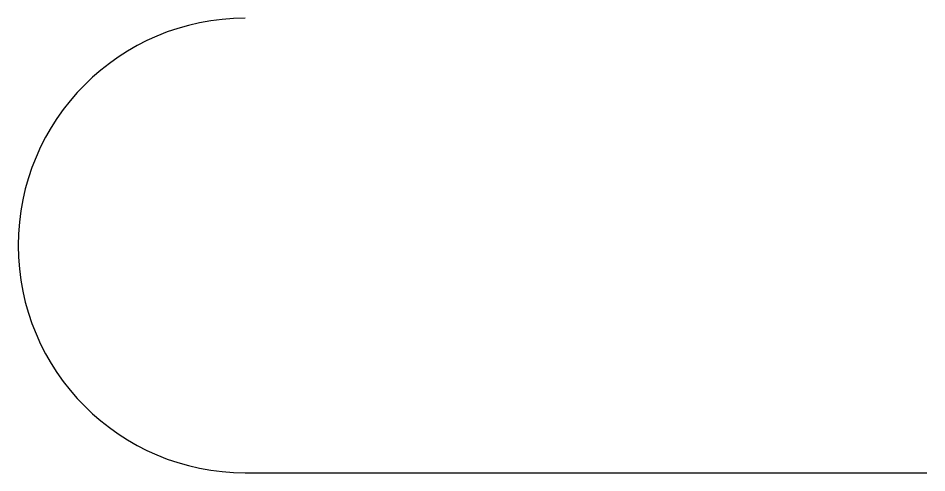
# Model space of a CAD drawing. Header units: centimetres. Extents: x 12840.47 to 12845.47, y 13762.88 to 13765.38.
import ezdxf

# ---------------------------------------------------------------- set-up
doc = ezdxf.new("R2010")
doc.units = ezdxf.units.CM
doc.header["$LTSCALE"] = 15
doc.header["$MEASUREMENT"] = 0
doc.layers.add('3', color=3, linetype='Continuous')

msp = doc.modelspace()

# ---------------------------------------------------------------- linework, layer by layer
at = {"layer": '3'}
msp.add_lwpolyline([(12841.7165, 13765.3843, 1), (12841.7165, 13762.8843), (12845.4665, 13762.8843)], format="xyb", dxfattribs=at)

doc.saveas('drawing.dxf')
